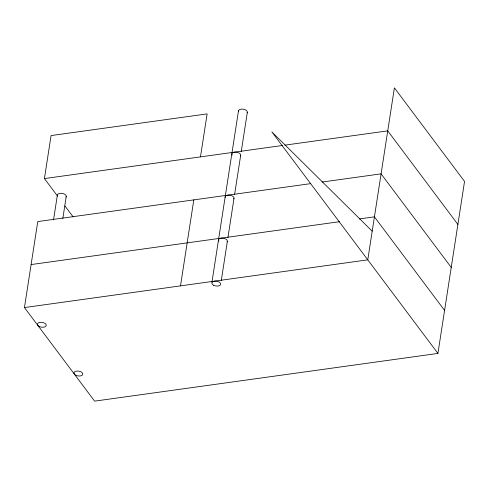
<?xml version="1.0" encoding="UTF-8"?>
<svg xmlns="http://www.w3.org/2000/svg" width="489" height="489" viewBox="0 0 489 489"><rect width="100%" height="100%" fill="white"/><g stroke="black" fill="none" stroke-linecap="round" stroke-linejoin="round"><path stroke-width="0.73" d="M24.45 307.563L367.771 259.842L394.397 87.861L464.55 181.437L437.924 353.419L94.603 401.139L24.45 307.563L37.763 221.572L310.753 183.626M57.629 196.199L44.42 178.577L51.076 135.581L207.128 113.888L200.472 156.883M53.521 219.952L57.378 195.062M62.843 218.394L66.229 196.517M180.502 285.869L193.815 199.879M211.969 282.104L218.51 239.861M218.626 239.109L231.823 153.87M231.939 153.118L238.473 110.875M221.285 280.539L227.361 241.315M227.941 237.544L234.017 198.32M234.598 194.549L240.674 155.325M241.254 151.553L247.33 112.329M44.42 178.577L282.624 145.465M284.891 145.147L387.74 130.856L457.893 224.433M322.098 182.049L381.084 173.852L451.237 267.428M31.107 264.567L339.641 221.682M359.305 218.95L374.427 216.847L444.58 310.423M372.208 231.175L271.872 131.926L437.924 353.419M64.915 205.924L73.118 216.859M57.415 195.704A4.487 2.433 8.8 0 1 62.25 193.399A4.487 2.433 8.8 0 1 65.96 197.116M225.197 197.507A4.487 2.433 8.8 0 1 230.038 195.203A4.487 2.433 8.8 0 1 233.748 198.913M232.189 155.166A4.487 2.433 8.8 0 1 236.114 152.134A4.487 2.433 8.8 0 1 240.405 155.924M238.51 111.516A4.487 2.433 8.8 0 1 243.351 109.212A4.487 2.433 8.8 0 1 247.061 112.928M218.876 241.156A4.487 2.433 8.8 0 1 222.801 238.125A4.487 2.433 8.8 0 1 227.092 241.908M213.675 285.289A4.487 2.433 8.8 0 0 220.704 284.311A4.487 2.433 8.8 0 0 214.451 281.151A4.487 2.433 8.8 0 0 213.675 285.289M39.236 326.481A4.487 2.433 8.8 0 0 46.259 325.503A4.487 2.433 8.8 0 0 40.012 322.343A4.487 2.433 8.8 0 0 39.236 326.481M75.783 375.234A4.487 2.433 8.8 0 0 82.812 374.256A4.487 2.433 8.8 0 0 76.559 371.096A4.487 2.433 8.8 0 0 75.783 375.234"/></g></svg>
